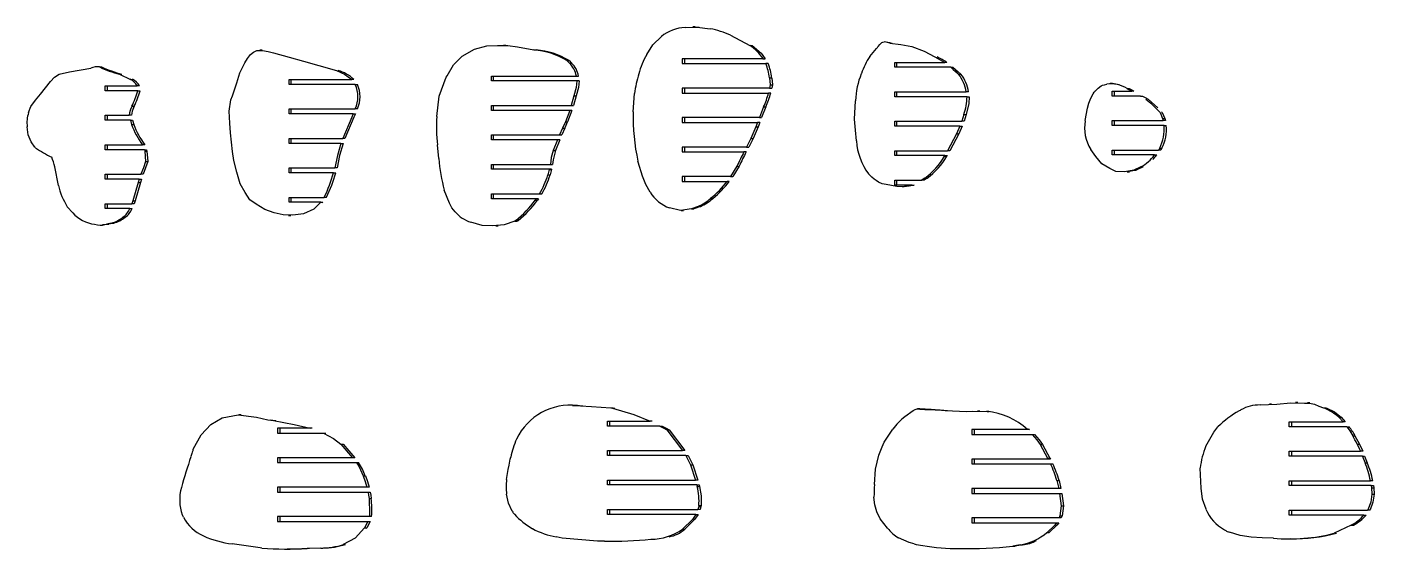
# Model space of a CAD drawing. Extents: x -545 to 865, y -1806 to 2117.
# Drawn here: x 199.4 to 473.7, y -1452.5 to -1346.1 of the extents above; entities that cross this region are included whole.
import ezdxf

# ---------------------------------------------------------------- set-up
doc = ezdxf.new("R2010")
doc.units = 0
doc.layers.get('0').update_dxf_attribs({"linetype": 'CONTINUOUS'})

msp = doc.modelspace()

# ---------------------------------------------------------------- linework, layer by layer
at = {"color": 7, "linetype": 'CONTINUOUS'}
for p, q in [((333.43, -1346.2), (335.85, -1346.13)), ((335.47, -1346.09), (335.01, -1346.09)), ((335.47, -1346.15), (336.31, -1346.13)), ((335.85, -1346.13), (338.54, -1346.45)), ((326.85, -1349.75), (328.59, -1348.04)), ((342.68, -1347.74), (346.6, -1349.9)), ((374.43, -1349.16), (375.57, -1349.37)), ((247.34, -1350.82), (246.88, -1350.82)), ((288.06, -1352.03), (290.57, -1350.63)), ((290.57, -1350.63), (293.05, -1349.96)), ((296.93, -1349.88), (296.47, -1349.88)), ((297.36, -1349.9), (299.28, -1350.17)), ((299.28, -1350.17), (302.64, -1350.79)), ((302.64, -1350.79), (303.1, -1350.79)), ((325.62, -1351.71), (326.85, -1349.75)), ((346.6, -1349.9), (347.06, -1349.9)), ((379.59, -1350.09), (382.08, -1351.04)), ((382.08, -1351.04), (384.25, -1352.16)), ((214.23, -1354.19), (213.77, -1354.19)), ((214.19, -1354.24), (214.65, -1354.24)), ((214.23, -1354.19), (214.65, -1354.24)), ((309.34, -1352.96), (309.87, -1353.45)), ((309.34, -1352.96), (309.8, -1352.96)), ((309.8, -1352.96), (310.33, -1353.45)), ((309.87, -1353.45), (310.33, -1353.45)), ((349.28, -1352.56), (332.86, -1352.56)), ((332.86, -1352.56), (332.86, -1353.56)), ((332.86, -1353.56), (349.88, -1353.56)), ((333.31, -1352.56), (333.31, -1353.56)), ((349.28, -1352.56), (349.74, -1352.56)), ((350.34, -1353.56), (349.88, -1353.56)), ((376.1, -1353.31), (386.28, -1353.31)), ((376.1, -1354.31), (376.1, -1353.31)), ((387.49, -1354.31), (376.1, -1354.31)), ((376.55, -1354.31), (376.55, -1353.31)), ((384.25, -1352.16), (386.28, -1353.31)), ((386.73, -1353.31), (386.28, -1353.31)), ((387.49, -1354.31), (387.94, -1354.31)), ((218.3, -1355.74), (220.49, -1356.77)), ((220.49, -1356.77), (220.94, -1356.77)), ((252.79, -1356.81), (265.55, -1356.81)), ((252.79, -1357.81), (252.79, -1356.81)), ((253.25, -1357.81), (253.25, -1356.81)), ((266.01, -1356.81), (265.55, -1356.81)), ((283.39, -1360.23), (284.8, -1356.35)), ((284.8, -1356.35), (284.96, -1356.03)), ((294, -1356.1), (311.3, -1356.1)), ((294, -1357.1), (294, -1356.1)), ((311.4, -1357.1), (294, -1357.1)), ((294.45, -1357.1), (294.45, -1356.1)), ((311.3, -1356.1), (311.75, -1356.1)), ((311.85, -1357.1), (311.4, -1357.1)), ((350.59, -1356.44), (350.74, -1357.9)), ((350.59, -1356.44), (351.05, -1356.44)), ((351.05, -1356.44), (351.2, -1357.9)), ((369.28, -1355.64), (369.31, -1355.56)), ((388.5, -1355.16), (389.12, -1355.73)), ((388.5, -1355.16), (388.96, -1355.16)), ((388.96, -1355.16), (389.57, -1355.73)), ((389.12, -1355.73), (389.57, -1355.73)), ((215.39, -1359.1), (215.39, -1358.1)), ((215.39, -1358.1), (221.89, -1358.1)), ((222.02, -1359.1), (215.39, -1359.1)), ((215.85, -1359.1), (215.85, -1358.1)), ((222.35, -1358.1), (221.89, -1358.1)), ((222.02, -1359.1), (222.48, -1359.1)), ((266.26, -1357.81), (252.79, -1357.81)), ((266.26, -1357.81), (266.71, -1357.81)), ((310.78, -1360.16), (310.25, -1362.1)), ((311.24, -1360.16), (310.7, -1362.1)), ((310.78, -1360.16), (311.24, -1360.16)), ((322.88, -1363.38), (323.15, -1359.67)), ((350.63, -1358.56), (332.86, -1358.56)), ((332.86, -1358.56), (332.86, -1359.56)), ((332.86, -1359.56), (350.4, -1359.56)), ((333.31, -1358.56), (333.31, -1359.56)), ((350.86, -1359.56), (350.4, -1359.56)), ((350.74, -1357.9), (350.63, -1358.56)), ((350.63, -1358.56), (351.09, -1358.56)), ((350.74, -1357.9), (351.2, -1357.9)), ((351.2, -1357.9), (351.09, -1358.56)), ((376.1, -1360.31), (376.1, -1359.31)), ((376.1, -1359.31), (390.67, -1359.31)), ((376.55, -1360.31), (376.55, -1359.31)), ((391.13, -1359.31), (390.67, -1359.31)), ((418.79, -1357.87), (419.27, -1357.73)), ((420.42, -1357.62), (419.96, -1357.62)), ((420.36, -1359.18), (424.35, -1359.18)), ((420.36, -1360.18), (420.36, -1359.18)), ((426.11, -1360.18), (420.36, -1360.18)), ((420.82, -1360.18), (420.82, -1359.18)), ((423.39, -1358.62), (423.78, -1358.84)), ((423.39, -1358.62), (423.85, -1358.62)), ((423.78, -1358.84), (424.35, -1359.18)), ((423.85, -1358.62), (424.24, -1358.84)), ((424.24, -1358.84), (424.81, -1359.18)), ((424.81, -1359.18), (424.35, -1359.18)), ((426.11, -1360.18), (426.56, -1360.18)), ((199.79, -1363.55), (200.21, -1362.33)), ((220.83, -1362.26), (221.29, -1362.26)), ((252.79, -1363.81), (252.79, -1362.81)), ((252.79, -1362.81), (266.26, -1362.81)), ((253.25, -1363.81), (253.25, -1362.81)), ((266.72, -1362.81), (266.26, -1362.81)), ((282.87, -1364.34), (283.39, -1360.23)), ((294, -1362.1), (310.25, -1362.1)), ((294, -1363.1), (294, -1362.1)), ((294.45, -1363.1), (294.45, -1362.1)), ((310.25, -1362.1), (310.7, -1362.1)), ((349.41, -1362.38), (348.55, -1364.56)), ((349.86, -1362.38), (349.01, -1364.56)), ((349.41, -1362.38), (349.86, -1362.38)), ((367.94, -1364.88), (368.12, -1361.12)), ((390.82, -1360.31), (376.1, -1360.31)), ((390.82, -1360.31), (391.28, -1360.31)), ((414.9, -1365.19), (415.31, -1362.65)), ((427.7, -1360.82), (429.66, -1362.55)), ((215.39, -1364.1), (220.27, -1364.1)), ((215.39, -1365.1), (215.39, -1364.1)), ((220.5, -1365.1), (215.39, -1365.1)), ((215.85, -1365.1), (215.85, -1364.1)), ((220.73, -1364.1), (220.27, -1364.1)), ((220.5, -1365.1), (220.72, -1365.97)), ((220.5, -1365.1), (220.95, -1365.1)), ((220.95, -1365.1), (221.18, -1365.97)), ((265.85, -1363.81), (252.79, -1363.81)), ((265.85, -1363.81), (266.31, -1363.81)), ((309.94, -1363.1), (294, -1363.1)), ((309.06, -1365.43), (308.5, -1366.75)), ((309.94, -1363.1), (309.06, -1365.43)), ((309.06, -1365.43), (309.51, -1365.43)), ((310.4, -1363.1), (309.51, -1365.43)), ((310.4, -1363.1), (309.94, -1363.1)), ((348.55, -1364.56), (332.86, -1364.56)), ((332.86, -1364.56), (332.86, -1365.56)), ((332.86, -1365.56), (348.17, -1365.56)), ((333.31, -1364.56), (333.31, -1365.56)), ((348.17, -1365.56), (347.82, -1366.47)), ((348.63, -1365.56), (348.17, -1365.56)), ((348.63, -1365.56), (348.28, -1366.47)), ((348.55, -1364.56), (349.01, -1364.56)), ((376.1, -1365.31), (389.76, -1365.31)), ((376.1, -1366.31), (376.1, -1365.31)), ((376.55, -1366.31), (376.55, -1365.31)), ((390.19, -1363.92), (389.76, -1365.31)), ((390.21, -1365.31), (389.76, -1365.31)), ((390.19, -1363.92), (390.64, -1363.92)), ((390.64, -1363.92), (390.21, -1365.31)), ((420.36, -1366.18), (420.36, -1365.18)), ((420.36, -1365.18), (430.73, -1365.18)), ((420.82, -1366.18), (420.82, -1365.18)), ((430.62, -1364.78), (430.73, -1365.18)), ((430.62, -1364.78), (431.08, -1364.78)), ((431.19, -1365.18), (430.73, -1365.18)), ((431.08, -1364.78), (431.19, -1365.18)), ((220.72, -1365.97), (221.18, -1365.97)), ((294, -1368.1), (307.88, -1368.1)), ((294, -1369.1), (294, -1368.1)), ((294.45, -1369.1), (294.45, -1368.1)), ((308.5, -1366.75), (307.88, -1368.1)), ((307.88, -1368.1), (308.34, -1368.1)), ((308.96, -1366.75), (308.34, -1368.1)), ((308.5, -1366.75), (308.96, -1366.75)), ((347.82, -1366.47), (346.83, -1368.8)), ((348.28, -1366.47), (347.28, -1368.8)), ((347.82, -1366.47), (348.28, -1366.47)), ((389.38, -1366.31), (376.1, -1366.31)), ((388.7, -1367.88), (386.87, -1371.31)), ((389.16, -1367.88), (387.33, -1371.31)), ((389.38, -1366.31), (388.7, -1367.88)), ((388.7, -1367.88), (389.16, -1367.88)), ((389.84, -1366.31), (389.16, -1367.88)), ((389.38, -1366.31), (389.84, -1366.31)), ((430.94, -1366.18), (420.36, -1366.18)), ((430.94, -1366.18), (431.39, -1366.18)), ((201.06, -1370.57), (200.31, -1369.52)), ((201.21, -1370.69), (201.06, -1370.57)), ((215.39, -1370.1), (222.97, -1370.1)), ((215.39, -1371.1), (215.39, -1370.1)), ((223.35, -1371.1), (215.39, -1371.1)), ((215.85, -1371.1), (215.85, -1370.1)), ((223.43, -1370.1), (222.97, -1370.1)), ((223.35, -1371.1), (223.42, -1371.37)), ((223.35, -1371.1), (223.81, -1371.1)), ((223.81, -1371.1), (223.87, -1371.37)), ((252.79, -1368.81), (263.74, -1368.81)), ((252.79, -1369.81), (252.79, -1368.81)), ((263.35, -1369.81), (252.79, -1369.81)), ((253.25, -1369.81), (253.25, -1368.81)), ((263.35, -1369.81), (263.8, -1369.81)), ((264.19, -1368.81), (263.74, -1368.81)), ((283.26, -1372.9), (282.99, -1370.14)), ((307.45, -1369.1), (294, -1369.1)), ((307.45, -1369.1), (306.58, -1371.3)), ((307.91, -1369.1), (307.04, -1371.3)), ((307.91, -1369.1), (307.45, -1369.1)), ((345.93, -1370.56), (332.86, -1370.56)), ((332.86, -1370.56), (332.86, -1371.56)), ((333.31, -1370.56), (333.31, -1371.56)), ((346.83, -1368.8), (345.93, -1370.56)), ((345.93, -1370.56), (346.38, -1370.56)), ((347.28, -1368.8), (346.38, -1370.56)), ((346.83, -1368.8), (347.28, -1368.8)), ((417.06, -1372.48), (416.03, -1371.06)), ((420.36, -1371.18), (429.8, -1371.18)), ((420.36, -1372.18), (420.36, -1371.18)), ((420.82, -1372.18), (420.82, -1371.18)), ((430.04, -1370.77), (429.8, -1371.18)), ((430.26, -1371.18), (429.8, -1371.18)), ((430.04, -1370.77), (430.49, -1370.77)), ((430.49, -1370.77), (430.26, -1371.18)), ((223.42, -1371.37), (223.57, -1373.5)), ((223.42, -1371.37), (223.87, -1371.37)), ((223.57, -1373.5), (224.03, -1373.5)), ((223.87, -1371.37), (224.03, -1373.5)), ((306.58, -1371.3), (307.04, -1371.3)), ((323.88, -1373.66), (323.83, -1373.46)), ((324.74, -1376.51), (323.88, -1373.66)), ((332.86, -1371.56), (345.4, -1371.56)), ((345.86, -1371.56), (345.4, -1371.56)), ((376.1, -1371.31), (386.87, -1371.31)), ((376.1, -1372.31), (376.1, -1371.31)), ((386.3, -1372.31), (376.1, -1372.31)), ((376.55, -1372.31), (376.55, -1371.31)), ((386.3, -1372.31), (386.23, -1372.42)), ((386.23, -1372.42), (386.69, -1372.42)), ((386.3, -1372.31), (386.76, -1372.31)), ((386.76, -1372.31), (386.69, -1372.42)), ((387.33, -1371.31), (386.87, -1371.31)), ((429, -1372.18), (420.36, -1372.18)), ((429, -1372.18), (429.45, -1372.18)), ((205.84, -1378.39), (205.12, -1374.61)), ((215.39, -1376.1), (222.64, -1376.1)), ((215.39, -1377.1), (215.39, -1376.1)), ((215.85, -1377.1), (215.85, -1376.1)), ((223.09, -1376.1), (222.64, -1376.1)), ((252.79, -1374.81), (262.11, -1374.81)), ((252.79, -1375.81), (252.79, -1374.81)), ((261.86, -1375.81), (252.79, -1375.81)), ((253.25, -1375.81), (253.25, -1374.81)), ((261.86, -1375.81), (262.32, -1375.81)), ((262.57, -1374.81), (262.11, -1374.81)), ((294, -1374.1), (306, -1374.1)), ((294, -1375.1), (294, -1374.1)), ((305.78, -1375.1), (294, -1375.1)), ((294.45, -1375.1), (294.45, -1374.1)), ((305.77, -1375.15), (305.49, -1376.24)), ((305.49, -1376.24), (305.95, -1376.24)), ((305.78, -1375.1), (305.77, -1375.15)), ((305.77, -1375.15), (306.22, -1375.15)), ((306.23, -1375.1), (305.78, -1375.1)), ((306.22, -1375.15), (305.95, -1376.24)), ((306, -1374.1), (306.45, -1374.1)), ((306.23, -1375.1), (306.22, -1375.15)), ((342.66, -1376.56), (332.86, -1376.56)), ((332.86, -1376.56), (332.86, -1377.56)), ((333.31, -1376.56), (333.31, -1377.56)), ((343.99, -1374.43), (342.66, -1376.56)), ((342.66, -1376.56), (343.12, -1376.56)), ((344.44, -1374.43), (343.12, -1376.56)), ((343.99, -1374.43), (344.44, -1374.43)), ((371.43, -1376.72), (370.74, -1376.04)), ((421.1, -1375.52), (419.86, -1374.92)), ((423.42, -1375.6), (423.88, -1375.6)), ((425.24, -1375.28), (423.87, -1375.52)), ((426.22, -1374.61), (424.79, -1375.28)), ((424.79, -1375.28), (425.24, -1375.28)), ((426.67, -1374.61), (425.24, -1375.28)), ((222.32, -1377.1), (215.39, -1377.1)), ((222.07, -1377.76), (220.98, -1381.49)), ((222.53, -1377.76), (221.44, -1381.49)), ((222.32, -1377.1), (222.07, -1377.76)), ((222.07, -1377.76), (222.53, -1377.76)), ((222.32, -1377.1), (222.78, -1377.1)), ((222.78, -1377.1), (222.53, -1377.76)), ((285.48, -1382.01), (284.4, -1379.36)), ((332.86, -1377.56), (341.97, -1377.56)), ((342.43, -1377.56), (341.97, -1377.56)), ((376.1, -1377.31), (381.64, -1377.31)), ((376.1, -1378.31), (376.1, -1377.31)), ((379.63, -1378.31), (376.1, -1378.31)), ((376.55, -1378.31), (376.55, -1377.31)), ((378.05, -1378.68), (377.69, -1378.64)), ((379.64, -1378.31), (380.09, -1378.31)), ((382.09, -1377.31), (381.64, -1377.31)), ((382.69, -1376.9), (382.09, -1377.31)), ((382.23, -1376.9), (382.69, -1376.9)), ((215.39, -1382.1), (220.81, -1382.1)), ((215.39, -1383.1), (215.39, -1382.1)), ((215.85, -1383.1), (215.85, -1382.1)), ((220.98, -1381.49), (220.81, -1382.1)), ((221.26, -1382.1), (220.81, -1382.1)), ((220.98, -1381.49), (221.44, -1381.49)), ((221.44, -1381.49), (221.26, -1382.1)), ((252.79, -1380.81), (259.98, -1380.81)), ((252.79, -1381.81), (252.79, -1380.81)), ((259.24, -1381.81), (252.79, -1381.81)), ((253.25, -1381.81), (253.25, -1380.81)), ((259.24, -1381.81), (259.7, -1381.81)), ((259.7, -1381.81), (259.56, -1381.94)), ((260.44, -1380.81), (259.98, -1380.81)), ((294, -1380.1), (303.8, -1380.1)), ((294, -1381.1), (294, -1380.1)), ((303.11, -1381.1), (294, -1381.1)), ((294.45, -1381.1), (294.45, -1380.1)), ((303.11, -1381.1), (302.92, -1381.38)), ((302.92, -1381.38), (303.38, -1381.38)), ((303.57, -1381.1), (303.11, -1381.1)), ((303.57, -1381.1), (303.38, -1381.38)), ((303.8, -1380.1), (304.26, -1380.1)), ((338.61, -1381.02), (339.07, -1381.02)), ((208.77, -1383.95), (207.65, -1382.72)), ((220.38, -1383.1), (215.39, -1383.1)), ((218.98, -1384.85), (219.44, -1384.85)), ((220.38, -1383.1), (220.84, -1383.1)), ((252.7, -1384.48), (253.16, -1384.48)), ((332.61, -1383.49), (333.07, -1383.49)), ((336.08, -1382.65), (334.71, -1383.18)), ((334.71, -1383.18), (335.17, -1383.18)), ((336.54, -1382.65), (335.17, -1383.18)), ((336.08, -1382.65), (336.54, -1382.65)), ((214.37, -1386.47), (214.83, -1386.47)), ((216.65, -1386.06), (215.67, -1386.25)), ((215.67, -1386.25), (216.13, -1386.25)), ((217.11, -1386.06), (216.13, -1386.25)), ((216.65, -1386.06), (217.11, -1386.06)), ((292.08, -1386.54), (289.78, -1385.88)), ((294.29, -1386.62), (292.08, -1386.54)), ((294.91, -1386.64), (295.37, -1386.64)), ((298.99, -1385.53), (298.75, -1385.67)), ((298.75, -1385.67), (299.21, -1385.67)), ((298.99, -1385.53), (299.45, -1385.53)), ((299.45, -1385.53), (299.21, -1385.67)), ((310.48, -1423.14), (310.02, -1423.14)), ((310.48, -1423.24), (311.95, -1423.21)), ((311.49, -1423.21), (312.13, -1423.27)), ((311.49, -1423.21), (311.95, -1423.21)), ((311.95, -1423.21), (312.59, -1423.27)), ((312.13, -1423.27), (314.35, -1423.45)), ((450.48, -1423.11), (453.92, -1422.94)), ((452.83, -1422.95), (452.38, -1422.95)), ((453.92, -1422.94), (456.67, -1422.68)), ((456.67, -1422.68), (459.54, -1422.71)), ((458.17, -1422.61), (457.71, -1422.61)), ((458.17, -1422.69), (460, -1422.71)), ((459.54, -1422.71), (460, -1422.71)), ((460.62, -1422.7), (460.16, -1422.7)), ((243.06, -1425.11), (242.6, -1425.11)), ((246.16, -1425.6), (248.5, -1426.15)), ((314.35, -1423.45), (318.34, -1423.71)), ((318.34, -1423.71), (318.68, -1423.73)), ((318.34, -1423.71), (318.79, -1423.71)), ((318.68, -1423.73), (319.14, -1423.73)), ((318.79, -1423.71), (319.14, -1423.73)), ((378.19, -1425.49), (379.86, -1424.26)), ((381.21, -1423.92), (380.75, -1423.92)), ((384.89, -1424.09), (386.39, -1424.21)), ((384.89, -1424.09), (385.35, -1424.09)), ((385.16, -1424.09), (385.35, -1424.09)), ((385.35, -1424.09), (386.85, -1424.21)), ((386.39, -1424.21), (390.8, -1424.46)), ((390.8, -1424.46), (391.89, -1424.4)), ((391.89, -1424.4), (394.89, -1424.41)), ((393.41, -1424.39), (392.96, -1424.39)), ((394.89, -1424.41), (395.34, -1424.41)), ((463.41, -1423.71), (463.63, -1423.77)), ((463.41, -1423.71), (463.87, -1423.71)), ((463.63, -1423.77), (464.09, -1423.77)), ((463.87, -1423.71), (464.09, -1423.77)), ((466.52, -1425.59), (467.36, -1426.53)), ((466.52, -1425.59), (466.97, -1425.59)), ((466.97, -1425.59), (467.81, -1426.53)), ((249.65, -1426.29), (250.1, -1426.29)), ((257.08, -1427.85), (250.43, -1427.85)), ((250.43, -1427.85), (250.43, -1428.85)), ((250.89, -1427.85), (250.89, -1428.85)), ((257.53, -1427.85), (257.08, -1427.85)), ((317.61, -1426.4), (326.29, -1426.4)), ((317.61, -1427.4), (317.61, -1426.4)), ((328.31, -1427.4), (317.61, -1427.4)), ((318.07, -1427.4), (318.07, -1426.4)), ((326.75, -1426.4), (326.29, -1426.4)), ((328.31, -1427.4), (328.77, -1427.4)), ((329.7, -1428.17), (332.92, -1432.4)), ((329.7, -1428.17), (330.16, -1428.17)), ((330.16, -1428.17), (333.38, -1432.4)), ((373.97, -1430.7), (375.72, -1428.06)), ((403.11, -1428.13), (391.79, -1428.13)), ((391.79, -1428.13), (391.79, -1429.13)), ((392.25, -1428.13), (392.25, -1429.13)), ((403.57, -1428.13), (403.11, -1428.13)), ((403.33, -1427.96), (403.57, -1428.13)), ((439.42, -1431.47), (441.04, -1428.63)), ((441.04, -1428.63), (441.91, -1427.57)), ((456.41, -1426.53), (467.36, -1426.53)), ((456.41, -1427.53), (456.41, -1426.53)), ((468.15, -1427.53), (456.41, -1427.53)), ((456.87, -1426.53), (456.87, -1427.53)), ((467.81, -1426.53), (467.36, -1426.53)), ((468.15, -1427.53), (468.61, -1427.53)), ((250.43, -1428.85), (259.8, -1428.85)), ((259.8, -1428.85), (260.26, -1428.85)), ((263.36, -1431.08), (265.7, -1433.85)), ((263.36, -1431.08), (263.81, -1431.08)), ((373.55, -1431.64), (373.97, -1430.7)), ((391.79, -1429.13), (404.11, -1429.13)), ((404.11, -1429.13), (404.56, -1429.13)), ((405.72, -1431.17), (407.23, -1433.95)), ((405.72, -1431.17), (406.18, -1431.17)), ((406.18, -1431.17), (407.69, -1433.95)), ((469.34, -1429.38), (469.8, -1429.38)), ((469.8, -1429.38), (470.7, -1431.07)), ((470.24, -1431.07), (470.7, -1431.07)), ((470.7, -1431.07), (471.37, -1432.53)), ((265.7, -1433.85), (250.43, -1433.85)), ((250.43, -1433.85), (250.43, -1434.85)), ((250.89, -1433.85), (250.89, -1434.85)), ((266.16, -1433.85), (265.7, -1433.85)), ((297.59, -1435.35), (297.84, -1434.18)), ((297.84, -1434.18), (297.94, -1433.75)), ((317.61, -1432.4), (332.92, -1432.4)), ((317.61, -1433.4), (317.61, -1432.4)), ((333.58, -1433.4), (317.61, -1433.4)), ((318.07, -1433.4), (318.07, -1432.4)), ((333.38, -1432.4), (332.92, -1432.4)), ((333.58, -1433.4), (334.53, -1435.32)), ((333.58, -1433.4), (334.04, -1433.4)), ((334.04, -1433.4), (334.99, -1435.32)), ((372.2, -1436.21), (372.89, -1433.33)), ((372.89, -1433.33), (373.55, -1431.64)), ((407.33, -1434.13), (391.79, -1434.13)), ((391.79, -1434.13), (391.79, -1435.13)), ((392.25, -1434.13), (392.25, -1435.13)), ((407.23, -1433.95), (407.33, -1434.13)), ((407.23, -1433.95), (407.69, -1433.95)), ((407.78, -1434.13), (407.33, -1434.13)), ((407.69, -1433.95), (407.78, -1434.13)), ((456.41, -1432.53), (470.91, -1432.53)), ((456.41, -1433.53), (456.41, -1432.53)), ((471.31, -1433.53), (456.41, -1433.53)), ((456.87, -1432.53), (456.87, -1433.53)), ((471.37, -1432.53), (470.91, -1432.53)), ((471.31, -1433.53), (471.76, -1433.53)), ((471.76, -1433.53), (472.3, -1434.9)), ((250.43, -1434.85), (266.51, -1434.85)), ((266.51, -1434.85), (266.96, -1434.85)), ((297.07, -1438.32), (297.4, -1436.26)), ((297.4, -1436.26), (297.58, -1435.38)), ((297.58, -1435.38), (297.59, -1435.35)), ((334.53, -1435.32), (335.55, -1438.4)), ((334.53, -1435.32), (334.99, -1435.32)), ((334.99, -1435.32), (336.01, -1438.4)), ((371.95, -1439.34), (372.2, -1436.21)), ((391.79, -1435.13), (407.81, -1435.13)), ((407.81, -1435.13), (408.27, -1435.13)), ((438.45, -1440.06), (438.27, -1435.95)), ((471.84, -1434.9), (472.3, -1434.9)), ((267.87, -1437.57), (268.33, -1437.57)), ((317.61, -1438.4), (335.55, -1438.4)), ((317.61, -1439.4), (317.61, -1438.4)), ((335.82, -1439.4), (317.61, -1439.4)), ((318.07, -1439.4), (318.07, -1438.4)), ((336.01, -1438.4), (335.55, -1438.4)), ((335.82, -1439.4), (335.91, -1439.74)), ((335.82, -1439.4), (336.28, -1439.4)), ((335.91, -1439.74), (336.36, -1439.74)), ((336.28, -1439.4), (336.36, -1439.74)), ((409.11, -1438.49), (409.48, -1440.13)), ((409.11, -1438.49), (409.57, -1438.49)), ((409.57, -1438.49), (409.94, -1440.13)), ((456.41, -1438.53), (472.94, -1438.53)), ((456.41, -1439.53), (456.41, -1438.53)), ((473.1, -1439.53), (456.41, -1439.53)), ((456.87, -1438.53), (456.87, -1439.53)), ((473.4, -1438.53), (472.94, -1438.53)), ((473.1, -1439.53), (473.17, -1440.02)), ((473.1, -1439.53), (473.56, -1439.53)), ((473.56, -1439.53), (473.63, -1440.02)), ((268.63, -1439.85), (250.43, -1439.85)), ((250.43, -1439.85), (250.43, -1440.85)), ((250.43, -1440.85), (268.88, -1440.85)), ((250.89, -1439.85), (250.89, -1440.85)), ((269.09, -1439.85), (268.63, -1439.85)), ((268.88, -1440.85), (269.34, -1440.85)), ((269.09, -1442.14), (269.54, -1442.14)), ((409.48, -1440.13), (391.79, -1440.13)), ((391.79, -1440.13), (391.79, -1441.13)), ((391.79, -1441.13), (409.66, -1441.13)), ((392.25, -1440.13), (392.25, -1441.13)), ((409.94, -1440.13), (409.48, -1440.13)), ((409.66, -1441.13), (409.99, -1443.67)), ((409.66, -1441.13), (410.12, -1441.13)), ((410.12, -1441.13), (410.45, -1443.67)), ((473.17, -1440.02), (473.22, -1441.29)), ((473.17, -1440.02), (473.63, -1440.02)), ((473.22, -1441.29), (473.68, -1441.29)), ((473.63, -1440.02), (473.68, -1441.29)), ((317.61, -1444.4), (336.05, -1444.4)), ((317.61, -1445.4), (317.61, -1444.4)), ((318.07, -1445.4), (318.07, -1444.4)), ((336.19, -1443.82), (336.05, -1444.4)), ((336.51, -1444.4), (336.05, -1444.4)), ((336.22, -1443.6), (336.19, -1443.82)), ((336.19, -1443.82), (336.65, -1443.82)), ((336.22, -1443.6), (336.68, -1443.6)), ((336.65, -1443.82), (336.51, -1444.4)), ((336.68, -1443.6), (336.65, -1443.82)), ((373.12, -1446.31), (372.43, -1444.9)), ((409.99, -1443.67), (409.71, -1445.7)), ((409.99, -1443.67), (410.45, -1443.67)), ((410.45, -1443.67), (410.17, -1445.7)), ((456.41, -1444.53), (472.35, -1444.53)), ((456.41, -1445.53), (456.41, -1444.53)), ((456.87, -1444.53), (456.87, -1445.53)), ((472.4, -1444.44), (472.35, -1444.53)), ((472.81, -1444.53), (472.35, -1444.53)), ((472.4, -1444.44), (472.86, -1444.44)), ((472.86, -1444.44), (472.81, -1444.53)), ((269.15, -1445.85), (250.43, -1445.85)), ((250.43, -1445.85), (250.43, -1446.85)), ((250.43, -1446.85), (268.87, -1446.85)), ((250.89, -1445.85), (250.89, -1446.85)), ((268.87, -1446.85), (268.17, -1448.12)), ((269.33, -1446.85), (268.62, -1448.12)), ((268.87, -1446.85), (269.33, -1446.85)), ((269.6, -1445.85), (269.15, -1445.85)), ((335.62, -1445.4), (317.61, -1445.4)), ((335.62, -1445.4), (336.08, -1445.4)), ((374.63, -1448.22), (373.12, -1446.31)), ((409.55, -1446.13), (391.79, -1446.13)), ((391.79, -1446.13), (391.79, -1447.13)), ((391.79, -1447.13), (409.05, -1447.13)), ((392.25, -1446.13), (392.25, -1447.13)), ((409.05, -1447.13), (409.5, -1447.13)), ((409.71, -1445.7), (409.55, -1446.13)), ((410.01, -1446.13), (409.55, -1446.13)), ((409.71, -1445.7), (410.17, -1445.7)), ((410.17, -1445.7), (410.01, -1446.13)), ((471.6, -1445.53), (456.41, -1445.53)), ((469.03, -1447.6), (465.56, -1449.25)), ((469.03, -1447.6), (469.48, -1447.6)), ((471.6, -1445.53), (472.05, -1445.53)), ((268.17, -1448.12), (268.62, -1448.12)), ((268.62, -1448.12), (268.47, -1448.3)), ((308.39, -1450.21), (307.21, -1449.99)), ((315.57, -1450.84), (308.39, -1450.21)), ((332.92, -1448.44), (333.38, -1448.44)), ((379.06, -1451.13), (376.88, -1450.19)), ((407.1, -1449.09), (407.55, -1449.09)), ((453.18, -1450.26), (453.16, -1450.26)), ((456.31, -1450.36), (456.76, -1450.36)), ((246.94, -1452.24), (241.25, -1451.41)), ((247.27, -1452.28), (246.94, -1452.24)), ((251.96, -1452.46), (252.41, -1452.46)), ((259.24, -1452.25), (256.48, -1452.37)), ((259.24, -1452.25), (259.7, -1452.25)), ((317.03, -1450.86), (315.57, -1450.84)), ((318.13, -1450.86), (318.58, -1450.86)), ((380.03, -1451.4), (379.06, -1451.13)), ((391.48, -1452.36), (391.94, -1452.36)), ((401.66, -1451.59), (400.16, -1451.85)), ((400.16, -1451.85), (400.62, -1451.85)), ((402.12, -1451.59), (400.62, -1451.85)), ((401.66, -1451.59), (402.12, -1451.59))]:
    msp.add_line(p, q, dxfattribs=at)
at = {"color": 7, "linetype": 'CONTINUOUS', "flags": 128}
for points in [[(371.01, -1352.15), (372.41, -1350.48), (372.58, -1350.27), (372.67, -1350.16), (372.71, -1350.11), (372.73, -1350.08), (372.74, -1350.07), (372.75, -1350.06), (372.75, -1350.06), (372.75, -1350.06), (372.75, -1350.06), (372.75, -1350.06), (372.75, -1350.06), (372.75, -1350.06), (372.75, -1350.06), (372.75, -1350.06), (372.75, -1350.06), (373.1, -1349.64), (373.48, -1349.26), (373.71, -1349.18), (373.98, -1349.16)], [(241.5, -1359.49), (242.14, -1357.45), (242.81, -1355.44), (243.79, -1353.42), (244.33, -1352.54), (244.92, -1351.72), (245.54, -1351.25), (246.26, -1350.91), (247.42, -1350.88), (248.54, -1351.07), (249.64, -1351.36), (252.81, -1352.26), (255.71, -1353.06), (258.88, -1353.92), (262.45, -1354.99), (264.06, -1355.7), (265.55, -1356.81)], [(293.05, -1349.96), (295.21, -1349.9), (297.36, -1349.9)], [(347.06, -1349.9), (348.88, -1351.41), (349.74, -1352.56)], [(375.11, -1349.37), (377.36, -1349.67), (379.59, -1350.09)], [(204.25, -1357.2), (205.04, -1356.35), (205.99, -1355.75), (208.12, -1355.23), (212.43, -1354.48)], [(284.96, -1356.03), (286.28, -1353.81), (288.06, -1352.03)], [(387.49, -1354.31), (388, -1354.74), (388.5, -1355.16)], [(387.94, -1354.31), (388.46, -1354.74), (388.96, -1355.16)], [(200.21, -1362.33), (201.17, -1361), (202.23, -1359.77), (203.24, -1358.49), (204.25, -1357.2)], [(311.4, -1357.1), (311.27, -1358.42), (310.78, -1360.16)], [(311.85, -1357.1), (311.73, -1358.42), (311.24, -1360.16)], [(240.95, -1360.93), (241.26, -1360.12), (241.5, -1359.49)], [(415.31, -1362.65), (415.6, -1361.62), (416, -1360.62), (416.48, -1359.7), (416.7, -1359.38), (416.82, -1359.24), (416.89, -1359.17), (416.92, -1359.13), (416.94, -1359.11), (416.95, -1359.11), (416.96, -1359.1), (416.96, -1359.1), (416.96, -1359.1), (416.96, -1359.1), (416.96, -1359.1), (416.96, -1359.1), (416.96, -1359.1), (416.96, -1359.1), (416.96, -1359.1), (416.96, -1359.1), (417.5, -1358.55), (418.1, -1358.12), (418.43, -1357.99), (418.79, -1357.87)], [(426.56, -1360.18), (427.06, -1360.45), (427.7, -1360.82)], [(221.29, -1362.26), (220.87, -1363.28), (220.73, -1364.1)], [(259.24, -1381.81), (257.83, -1383.23), (255.76, -1384.15), (253.56, -1384.43), (251.63, -1384.36), (249.74, -1383.94), (247.86, -1383.3), (246.09, -1382.23), (244.84, -1381.32), (243.88, -1379.8), (242.87, -1378.03), (242.14, -1375.7), (241.59, -1373.31), (241.32, -1371.46), (241.08, -1369.6), (240.91, -1367.69), (240.76, -1365.67), (240.64, -1363.27), (240.95, -1360.93)], [(391.28, -1360.31), (391.17, -1361.71), (390.64, -1363.92)], [(427.25, -1360.82), (428.25, -1361.65), (428.41, -1361.8), (429.2, -1362.55), (430.12, -1363.51), (430.62, -1364.78)], [(265.85, -1363.81), (265.55, -1364.46), (263.74, -1368.81)], [(266.31, -1363.81), (266.01, -1364.46), (264.19, -1368.81)], [(368.29, -1369.33), (368.12, -1367.1), (367.94, -1364.88)], [(430.43, -1363.36), (430.57, -1363.51), (431.08, -1364.78)], [(200.31, -1369.52), (199.7, -1368.05), (199.5, -1366.44)], [(263.35, -1369.81), (262.65, -1372.29), (262.11, -1374.81)], [(263.8, -1369.81), (263.1, -1372.29), (262.57, -1374.81)], [(223.57, -1373.5), (223.16, -1374.82), (222.64, -1376.1)], [(224.03, -1373.5), (223.61, -1374.83), (223.09, -1376.1)], [(306.58, -1371.3), (306.17, -1372.68), (306, -1374.1)], [(307.04, -1371.3), (306.58, -1373.2), (306.45, -1374.1)], [(419.86, -1374.92), (418.25, -1374), (417.06, -1372.48)], [(326.31, -1379.77), (325.4, -1378.21), (324.74, -1376.51)], [(424.79, -1375.28), (422.96, -1375.59), (421.1, -1375.52)], [(377.59, -1378.68), (376.52, -1378.61), (375.44, -1378.38), (374.36, -1378.19), (373.56, -1378.03), (372.79, -1377.73), (372.33, -1377.41), (371.91, -1377.08), (371.43, -1376.72)], [(379.63, -1378.31), (378.56, -1378.53), (377.59, -1378.68)], [(380.09, -1378.31), (379.02, -1378.53), (378.05, -1378.68)], [(382.23, -1376.9), (381.91, -1377.12), (381.64, -1377.31)], [(286.61, -1383.77), (285.94, -1382.98), (285.48, -1382.01)], [(334.71, -1383.18), (332.46, -1383.49), (330.24, -1382.98)], [(216.13, -1386.25), (215.24, -1386.43), (214.83, -1386.44)], [(298.75, -1385.67), (296.57, -1386.43), (294.29, -1386.62)], [(459.54, -1422.71), (460.55, -1422.71), (461.54, -1422.91), (462.45, -1423.37), (463.41, -1423.71)], [(233.3, -1432.08), (234.89, -1429.18), (236.86, -1427.06), (239.19, -1425.71), (242.42, -1425.12), (246.16, -1425.6)], [(318.68, -1423.73), (323, -1425.04), (326.29, -1426.4)], [(379.86, -1424.26), (380.24, -1424.04), (380.66, -1423.92)], [(464.09, -1423.77), (465.6, -1424.52), (466.97, -1425.59)], [(248.5, -1426.15), (249.07, -1426.23), (249.65, -1426.29)], [(248.96, -1426.15), (249.53, -1426.23), (250.1, -1426.29)], [(249.65, -1426.29), (253.81, -1427.06), (257.08, -1427.85)], [(328.31, -1427.4), (329.09, -1427.82), (329.7, -1428.17)], [(328.77, -1427.4), (329.55, -1427.82), (330.16, -1428.17)], [(468.15, -1427.53), (468.77, -1428.4), (469.34, -1429.38)], [(259.8, -1428.85), (261.85, -1429.96), (263.36, -1431.08)], [(263.81, -1431.08), (264.95, -1432.42), (266.16, -1433.85)], [(404.11, -1429.13), (405.03, -1430.23), (405.72, -1431.17)], [(404.56, -1429.13), (405.49, -1430.23), (406.18, -1431.17)], [(470.24, -1431.07), (470.68, -1432), (470.91, -1432.53)], [(471.31, -1433.53), (471.46, -1433.93), (471.84, -1434.9)], [(266.51, -1434.85), (267.05, -1435.71), (267.87, -1437.57)], [(267.87, -1437.57), (268.29, -1438.68), (268.63, -1439.85)], [(268.33, -1437.57), (268.74, -1438.68), (269.09, -1439.85)], [(336.36, -1439.74), (336.69, -1441.65), (336.68, -1443.6)], [(268.88, -1440.85), (268.99, -1441.49), (269.09, -1442.14)], [(269.09, -1442.14), (269.17, -1445.27), (269.15, -1445.85)], [(269.34, -1440.85), (269.45, -1441.49), (269.54, -1442.14)], [(298.25, -1444.77), (297.45, -1443.1), (297.08, -1441.25)], [(372.43, -1444.9), (372.05, -1443.42), (371.87, -1441.87)], [(439.47, -1444.35), (438.76, -1442.28), (438.45, -1440.06)], [(473.22, -1441.29), (472.99, -1442.92), (472.4, -1444.44)], [(473.68, -1441.29), (473.44, -1442.92), (472.86, -1444.44)], [(231.28, -1445.96), (231.18, -1445.72), (231.08, -1445.48)], [(335.62, -1445.4), (334.92, -1446.43), (332.92, -1448.44)], [(336.08, -1445.4), (335.37, -1446.43), (333.38, -1448.44)], [(409.05, -1447.13), (408.67, -1447.62), (407.1, -1449.09)], [(409.5, -1447.13), (409.12, -1447.62), (407.55, -1449.09)], [(268.17, -1448.12), (266.29, -1450.27), (263.85, -1451.55)], [(453.14, -1450.26), (450.9, -1450.16), (448.67, -1450.02), (446.44, -1449.71), (444.28, -1449.04)], [(256.93, -1452.37), (253.78, -1452.45), (252.41, -1452.45)]]:
    msp.add_lwpolyline(points, dxfattribs=at)
at = {"color": 7, "linetype": 'CONTINUOUS'}
for centre, radius, start, end in [((333.89, -1354.68), 8.5, 93.0863, 128.5644), ((334.33, -1367.22), 21.19, 66.7994, 78.5485), ((371.56, -1365.98), 16.99, 77.9268, 81.8233), ((301.51, -1365.7), 14.96, 58.4177, 85.6564), ((301.97, -1365.69), 14.95, 58.4089, 85.6652), ((337.49, -1358.93), 13.89, 148.7085, 166.3943), ((341.72, -1357.49), 9.03, 33.0968, 57.2687), ((213.73, -1357.44), 3.23, 81.7234, 113.6438), ((225.39, -1329.88), 26.82, 245.3143, 254.6738), ((227.23, -1326.08), 30.85, 245.927, 254.0611), ((306.36, -1357.04), 5.03, 10.7717, 45.5942), ((306.81, -1357.04), 5.03, 10.771, 45.5948), ((339.22, -1357.72), 11.44, 6.404, 21.2928), ((339.82, -1357.68), 11.29, 6.3117, 21.3921), ((384.25, -1360.84), 15.84, 146.7012, 160.5102), ((248.74, -1593.41), 276.93, 60.1115, 60.5943), ((219.19, -1359.55), 3.07, 28.2183, 64.9921), ((219.38, -1359.83), 3.44, 30.2528, 62.9569), ((260.52, -1362.62), 7.99, 46.6316, 73.4213), ((344.14, -1361.99), 21.12, 162.5568, 173.6846), ((385.45, -1361.93), 17.35, 158.7278, 177.3181), ((382.2, -1360.86), 8.61, 10.3975, 36.5551), ((384.03, -1360.27), 7.16, 7.6903, 39.2623), ((193.3, -1350.11), 30.09, 336.1762, 342.6196), ((200.3, -1352.56), 23.12, 335.2036, 343.5923), ((260.82, -1360.31), 5.99, 335.3897, 24.768), ((261.28, -1360.31), 5.99, 335.3897, 24.768), ((335.76, -1355.96), 15.08, 334.8161, 346.191), ((336.22, -1355.96), 15.07, 334.8147, 346.1934), ((419.95, -1364.55), 6.85, 59.8701, 95.7248), ((419.15, -1368.67), 11.1, 76.0861, 83.4509), ((224.3, -1364.31), 4.03, 149.3935, 176.9058), ((379.25, -1360.14), 11.57, 340.9129, 359.1669), ((205.63, -1365.59), 6.19, 160.7834, 187.8965), ((318.3, -1366.45), 35.5, 176.5964, 185.9674), ((271.97, -1350.43), 40.43, 336.202, 338.2296), ((364.35, -1364.58), 41.49, 178.3433, 192.3578), ((422.65, -1366.74), 7.9, 168.7129, 213.1403), ((236.79, -1359.87), 17.19, 200.7738, 216.4988), ((237.25, -1359.87), 17.19, 200.774, 216.4983), ((422.54, -1366.92), 8.43, 332.811, 5.0334), ((422.99, -1366.92), 8.43, 332.8117, 5.0328), ((212.71, -1354.66), 19.74, 234.345, 245.4155), ((381.36, -1368.36), 13.1, 184.2349, 215.9022), ((103.71, -1404.97), 105.86, 16.665, 17.8006), ((324.47, -1368.94), 41.4, 185.4909, 194.5786), ((504.62, -1451.83), 178.31, 153.246, 154.2749), ((496.95, -1447.82), 169.25, 153.2185, 154.3024), ((373.92, -1365.45), 14.15, 305.9681, 330.4694), ((374.38, -1365.45), 14.15, 305.9672, 330.4707), ((422.05, -1367.04), 8.64, 298.8525, 323.5279), ((345.09, -1298.95), 111.71, 318.4051, 319.042), ((231.09, -1367.09), 31.98, 334.6131, 344.1937), ((231.55, -1367.09), 31.98, 334.6131, 344.1937), ((287.67, -1370.74), 18.65, 329.8531, 342.837), ((288.1, -1370.73), 18.68, 329.8649, 342.8295), ((220.67, -1374.75), 15.27, 193.7657, 211.4424), ((326.83, -1366.19), 18.93, 308.4668, 323.1028), ((327.29, -1366.2), 18.93, 308.4661, 323.1036), ((284.41, -1367.78), 22.97, 309.4059, 323.696), ((284.87, -1367.78), 22.97, 309.4059, 323.696), ((332.9, -1375.72), 7.72, 211.5488, 249.9036), ((333.38, -1375.68), 7.47, 291.1752, 314.3988), ((333.85, -1375.69), 7.46, 291.1498, 314.4242), ((214.19, -1379.03), 7.33, 222.2421, 262.1408), ((214.87, -1379.78), 6.53, 285.8542, 309.0977), ((215.32, -1379.78), 6.53, 285.8508, 309.1011), ((216.72, -1381.61), 3.95, 304.9609, 337.8834), ((217.4, -1381.79), 3.68, 303.688, 339.1571), ((292.1, -1378.94), 7.31, 221.3413, 251.5217), ((214.37, -1382.21), 4.24, 253.8883, 287.8694), ((310.14, -1435.39), 12.26, 83.6378, 154.2142), ((450.26, -1430.39), 7.28, 88.2882, 120.3175), ((385.84, -1435.33), 12.46, 127.8281, 144.3041), ((387.27, -1310.04), 114.07, 266.6795, 268.8056), ((372.27, -1621.86), 198.13, 86.5135, 87.441), ((393.46, -1438.51), 14.18, 47.106, 84.239), ((455.39, -1440.99), 19.03, 118.8174, 135.119), ((450.98, -1431.83), 8.89, 119.6273, 122.3891), ((458.61, -1434.94), 12.24, 49.7834, 65.8035), ((458.39, -1435.42), 12.91, 27.8695, 37.6246), ((319.84, -1438.6), 22.43, 157.6244, 167.5117), ((458.05, -1438.62), 19.96, 158.996, 172.3002), ((398.87, -1467.92), 80.32, 27.3086, 28.6727), ((367.75, -1478.57), 142.21, 161.5839, 164.2332), ((272.02, -1445.34), 40.91, 162.0741, 163.3803), ((403.19, -1484.28), 177.73, 162.9202, 163.1476), ((256.93, -1441.58), 12.08, 19.4118, 33.8707), ((389.4, -1444.16), 20.51, 16.0393, 26.1429), ((389.86, -1444.16), 20.51, 16.0384, 26.142), ((455.07, -1441.94), 18.2, 10.8002, 22.787), ((455.54, -1441.94), 18.18, 10.7936, 22.7937), ((310.57, -1439.74), 13.57, 173.9919, 186.3664), ((324.06, -1442.65), 12.2, 355.5589, 13.7885), ((573.39, -1447.09), 201.58, 177.7955, 178.5159), ((239.47, -1442.41), 8.94, 163.8858, 200.0984), ((243.48, -1444.41), 26.16, 356.8522, 4.9795), ((307.71, -1438.65), 11.27, 212.9195, 216.7088), ((447.27, -1441.11), 8.45, 202.5585, 241.5094), ((238.99, -1441.82), 8.75, 208.2351, 245.5289), ((310.37, -1434.47), 15.99, 223.0097, 239.9311), ((464.75, -1439.67), 9.01, 298.3172, 319.3943), ((465.21, -1439.67), 9.01, 298.3159, 319.3957), ((243.91, -1430.25), 21.33, 246.3701, 262.8184), ((309.9, -1434.31), 15.9, 241.6748, 260.2605), ((318.46, -1372.67), 78.2, 268.951, 275.8761), ((326.4, -1438.94), 11.52, 270.3264, 304.4484), ((328.6, -1442.58), 7.56, 282.0633, 309.1939), ((381.73, -1442.38), 9.19, 219.428, 238.1119), ((399.9, -1440.59), 11.13, 279.0872, 310.2544), ((401.64, -1445.13), 6.47, 274.258, 300.746), ((446.03, -1444.49), 4.91, 235.3868, 242.9564), ((448.15, -1437.76), 11.93, 248.6256, 251.0903), ((453.26, -1446.81), 3.45, 268.0125, 268.3048), ((456.36, -1412.91), 37.49, 265.1287, 284.2088), ((457.49, -1416.81), 33.54, 268.7581, 284.7324), ((252.6, -1375.69), 76.77, 266.0218, 272.8965), ((258.87, -1434.32), 17.94, 271.2007, 286.1228), ((259.32, -1434.3), 17.95, 271.2051, 286.1184), ((384.48, -1433.34), 18.6, 256.1571, 261.6868), ((388.48, -1414.41), 37.93, 259.8544, 271.2162), ((391.82, -1385.82), 66.55, 267.8096, 277.1967)]:
    msp.add_arc(centre, radius, start, end, dxfattribs=at)

doc.saveas('drawing.dxf')
